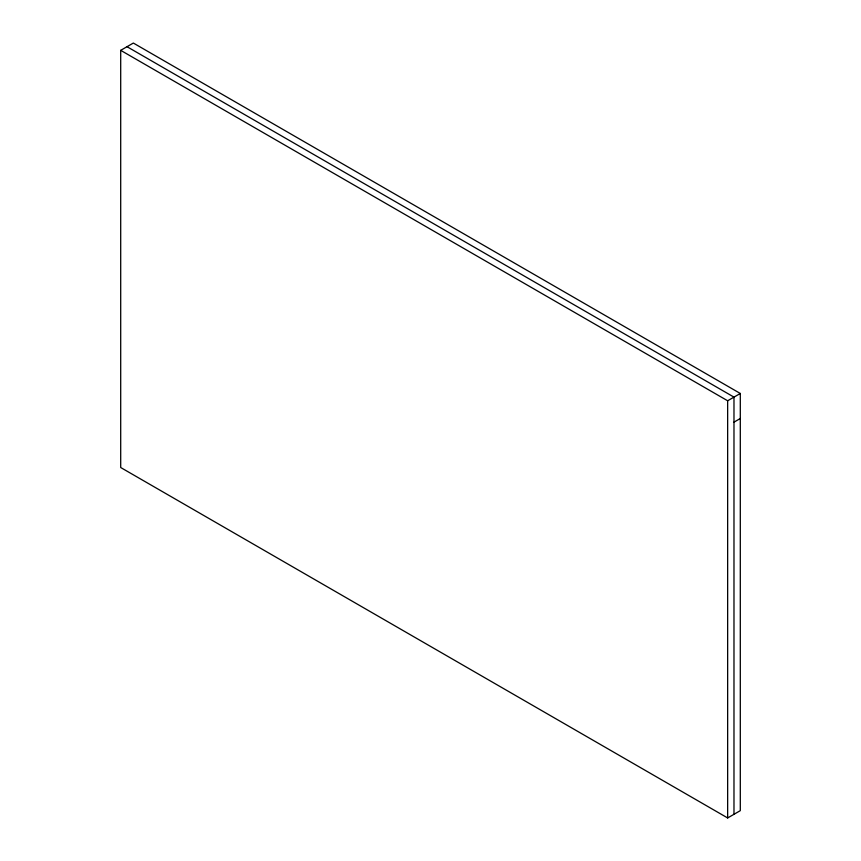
<?xml version="1.0" encoding="UTF-8"?>
<svg xmlns="http://www.w3.org/2000/svg" width="861" height="861" viewBox="0 0 861 861"><rect width="100%" height="100%" fill="white"/><g stroke="black" fill="none" stroke-linecap="round" stroke-linejoin="round"><path stroke-width="1.29" d="M120.701 50.347L133.347 43.05L740.299 393.477L740.299 810.653L727.653 817.95L120.701 467.523L120.701 50.347L727.653 400.774L740.299 393.477M733.981 422.159L740.299 418.5M127.019 46.698L733.981 397.125L733.981 814.302M727.653 400.774L727.653 817.95"/></g></svg>
